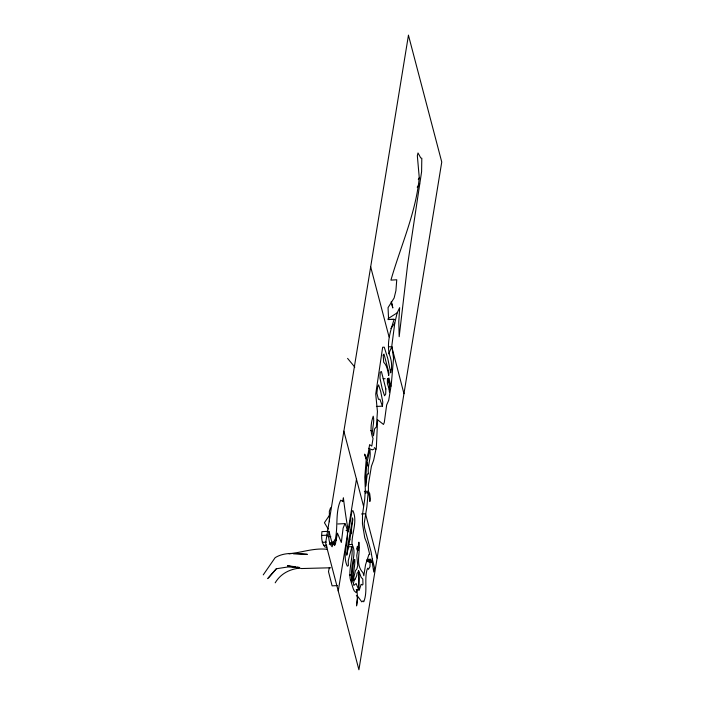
<?xml version="1.0" encoding="UTF-8"?>
<svg xmlns="http://www.w3.org/2000/svg" width="705" height="705" viewBox="0 0 705 705"><rect width="100%" height="100%" fill="white"/><g stroke="black" fill="none" stroke-linecap="round" stroke-linejoin="round"><path stroke-width="1.06" d="M365.102 492.857L368.116 492.707L369.191 495.509L369.861 501.493L370.337 498.558L369.676 493.509L368.407 491.244L368.407 484.529L371.403 466.313L373.676 460.136L376.373 447.181L377.589 419.766L383.476 424.454L384.296 422.454L386.657 404.961L388.711 400.281L390.781 387.6L389.477 382.744L388.314 381.088L388.191 378.506L389.01 378.074L390.94 386.631L391.275 384.569L393.549 358.422L391.839 345.67L394.774 323.101L397.144 312.87L399.664 307.662L398.792 321.788L399.18 336.708L407.657 264.278L421.599 171.712L421.81 158.255L420.753 157.955L418.003 152.95L417.334 155.726L419.272 177.748C415.73 213.474 400.687 246.063 390.931 280.132L396.756 279.77L395.91 290.671L394.13 297.995L388.05 307.636L388.587 319.471L394.113 319.347C390.535 330.627 386.657 342.401 389.354 354.333C391.627 360.246 392.394 366.671 390.711 372.839L387.741 358.369L384.251 347.177L382.656 347.23L375.73 394.06L377.431 411.517L376.391 426.93L374.611 428.807L373.456 435.884C371.024 429.424 375.034 422.683 373.218 416.188C370.804 423.062 370.002 431.539 373.033 438.457L371.791 446.098L369.605 444.617L368.23 453.086L366.336 458.937L364.67 454.108L366.203 459.81L364.802 477.118L365.322 489.816L364.714 499.246L362.537 514.218L362.44 523.648L364.749 537.756L367.129 543.775L369.746 554.597L368.944 554.359L365.569 564.696L363.806 575.747L363.031 572.76C354.703 564.009 360.907 552.429 358.871 542.18L356.774 555.707L357.77 565.498L356.853 568.961L355.435 570.68L353.231 580.065L351.205 580.153M343 500.876L342.745 501.563L343.388 497.827C344.789 509.327 346.384 520.739 348.534 531.993L351.901 511.363L352.861 510.579C357.92 521.471 351.522 533.315 352.015 544.454C355.91 551.063 353.046 558.651 352.13 565.63C350.596 575.183 352.341 593.187 352.086 574.152L353.258 564.52L354.254 559.62L354.791 559.382C355.302 566.23 352.641 573.147 353.231 580.065M369.64 562.37L370.53 559.321L368.847 559.312L368.451 561.85M327.058 547.027L325.031 547.124C321.277 542.947 321.427 536.902 321.912 531.632L327.984 531.35M382.418 406.159L382.78 402L380.744 391.61L378.576 384.877L377.545 387.38L376.867 393.275L378.462 399.33L379.907 399.25L382.418 406.159L376.399 406.441M358.607 589.574L359.083 578.893L358.475 570.539L358.122 572.231L357.03 573.28C357.444 577.73 351.936 581.052 353.839 585.441L356.131 583.529L358.607 589.574L356.192 589.75L358.695 589.697L359.197 590.323L361.145 584.348L362.555 584.974L362.969 584.234L362.802 579.043L361.18 577.377L358.836 571.059L358.695 589.697M349.83 539.871L352.87 519.426L352.465 517.902C351.301 530.442 347.503 542.7 346.772 555.188L349.83 539.871L349.424 538.347M342.745 501.563L342.815 501.096M329.27 544.242L332.311 544.101L328.997 531.306C328.512 536.567 328.363 542.621 332.117 546.798L333.271 543.123L334.584 545.582L335.457 543.696L337.448 533.165L341.335 542.453L343.106 528.168L344.948 523.63L337.862 523.965M338.241 590.975L347.591 533.685M356.474 479.215L348.12 530.416L346.093 530.512M347.829 546.86L351.883 546.675C353.328 557.408 348.596 568.054 350.226 578.911L353.187 588.596L354.148 590.764L356.069 592.535L356.73 591.777L356.624 589.636C357.876 594.835 357.171 600.572 356.545 605.912L357.858 596.527L361.771 601.867L363.075 600.88L363.754 601.797C367.869 591.654 364.212 580.268 366.997 569.834L367.746 568.186L368.459 569.332L369.966 566.697L370.107 562.423L371.456 562.29L372.275 558.968L371.077 551.865L364.459 527.472L364.185 523.418L366.882 506.763L368.116 492.707M329.394 567.49L328.486 571.64L332.099 585.846L337.334 585.599M332.311 544.101L333.113 541.246L334.487 542.498C338.7 528.759 334.699 512.984 340.709 500.189L342.753 501.475M330.583 507.75L329.35 511.31L329.446 521.779M388.684 353.787L391.777 346.851L388.605 346.728M418.312 179.599L419.272 177.748M351.883 546.675L348.252 560.775L348.376 565.657L347.292 566.177C340.735 552.332 352.35 537.369 344.948 523.63M263.247 574.883L275.161 557.646C285.005 551.645 296.541 553.566 307.336 554.341L293.492 553.848M368.838 561.867L370.53 559.321L368.794 560.114L367.402 559.576L367.243 561.418L366.626 560.484M329.517 515.258L324.423 522.705L328.222 529.032M390.905 328.459L394.774 323.101M417.201 187.23L419.695 183.855M267.53 578.646L276.184 568.882M268.411 578.029L276.422 568.741L287.957 566.952L299.149 567.454M357.329 548.975L358.598 547.512L357.188 546.683M275.188 582.823C280.44 574.064 288.839 569.508 298.938 568.168M356.862 548.754L358.598 547.512L358.193 550.534L356.73 549.759M388.094 318.616L397.144 312.87M374.091 448.988L372.372 449.852L368.477 448.336M356.88 548.146L358.598 547.512L357.082 547.291M289.076 553.857C302.013 552.447 314.13 547.741 327.42 549.336M368.847 559.312L367.402 559.576L367.984 561.673M370.222 561.189L366.856 561.462M390.649 369.535L392.588 369.446M364.379 491.438L368.407 491.244M361.524 513.989L365.543 513.795L377.157 558.06M321.586 535.447L327.666 535.165M327.763 536.664L330.795 536.523M334.293 540.189L336.32 540.092M322.273 542.33L326.327 542.145M332.46 542.594L334.487 542.498M329.623 542.938L331.65 542.85M333.439 543.793L335.457 543.696M323.71 545.362L326.75 545.221M348.975 544.595L352.015 544.454M349.433 575.016L351.46 574.919M353.011 579.343L355.038 579.246M387.917 319.559L394.113 319.347M330.751 567.781L301.581 568.538L287.499 565.762L295.554 566.767M383.168 378.691L385.15 378.744M299.493 567.446L296.69 567.278L298.797 567.56M370.61 430.499L372.513 430.852M356.36 595.751L357.25 596.139M374.32 447.587L376.056 449.156M347.583 358.387L354.818 367.129M372.275 558.968L374.478 567.684L373.765 572.037L371.976 560.819M367.164 559.576L367.719 561.145M351.442 525.842L351.636 533.13L350.464 534.187L350.244 531.517M391.196 301.872L392.808 307.97L391.398 301.599M370.671 266.843L389.063 336.928M403.965 393.725L391.777 346.851M343.873 431.178L363.48 505.917M347.53 546.71L347.759 549.283M389.213 389.38L389.468 392.121L389.407 384.71L388.138 381.29L388.032 378.585L387.389 378.929L387.398 383.511L389.213 389.38M365.78 477.796L365.666 486.318L367.164 474.721L367.684 473.822L368.486 473.989C367.023 466.128 371.561 457.933 369.799 449.975L367.085 461.81L367.851 466.075L366.917 462.533L366.759 463.159L365.78 477.796M385.846 388.931L385.688 394.13L384.533 395.796L382.119 388.323L379.977 378.091L380.215 372.231L381.414 371.544L385.846 388.931M383.194 355.179L383.687 362.255C387.098 365.569 387.768 370.945 388.711 375.439L388.931 372.927L384.005 354.077L383.194 355.179M408.451 35.25L325.639 542.938L358.907 669.75L441.753 162.035L408.451 35.25"/></g></svg>
